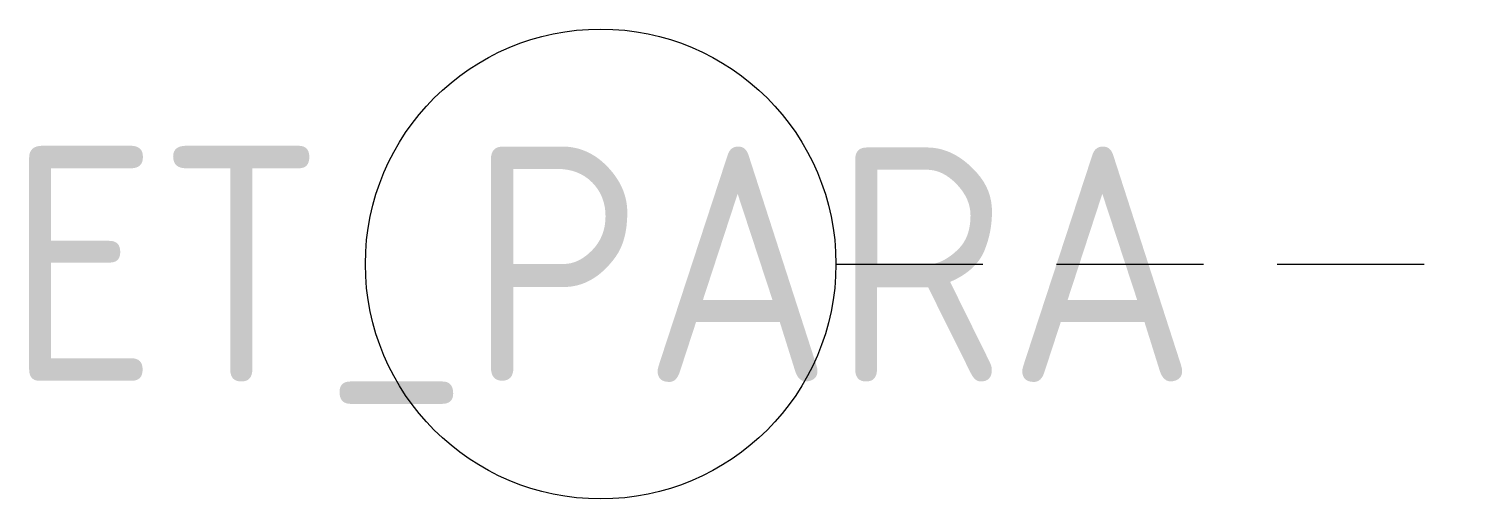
# Model space of a CAD drawing. Extents: x 1677.6 to 1690, y 1118 to 1122.
import ezdxf
from ezdxf.enums import TextEntityAlignment as Align

# ---------------------------------------------------------------- set-up
doc = ezdxf.new("R2010")
doc.units = 0
doc.header["$LTSCALE"] = 10
doc.header["$MEASUREMENT"] = 0
doc.linetypes.add('DASHEDX2', pattern=[1.5, 1, -0.5])
doc.layers.get('0').update_dxf_attribs({"linetype": 'CONTINUOUS'})
doc.styles.get("Standard").update_dxf_attribs({"font": 'iso8.shx'})

msp = doc.modelspace()

# ---------------------------------------------------------------- linework, layer by layer
at = {"linetype": 'DASHEDX2', "ltscale": 0.125}
msp.add_lwpolyline([(1684.5, 1120), (1690, 1120)], dxfattribs=at)
msp.add_circle((1682.5, 1120), 2)

# ---------------------------------------------------------------- texts
msp.add_attdef('ET_PARA', text='M', height=2).set_placement((1682.51, 1119), align=Align.CENTER)

doc.saveas('drawing.dxf')
